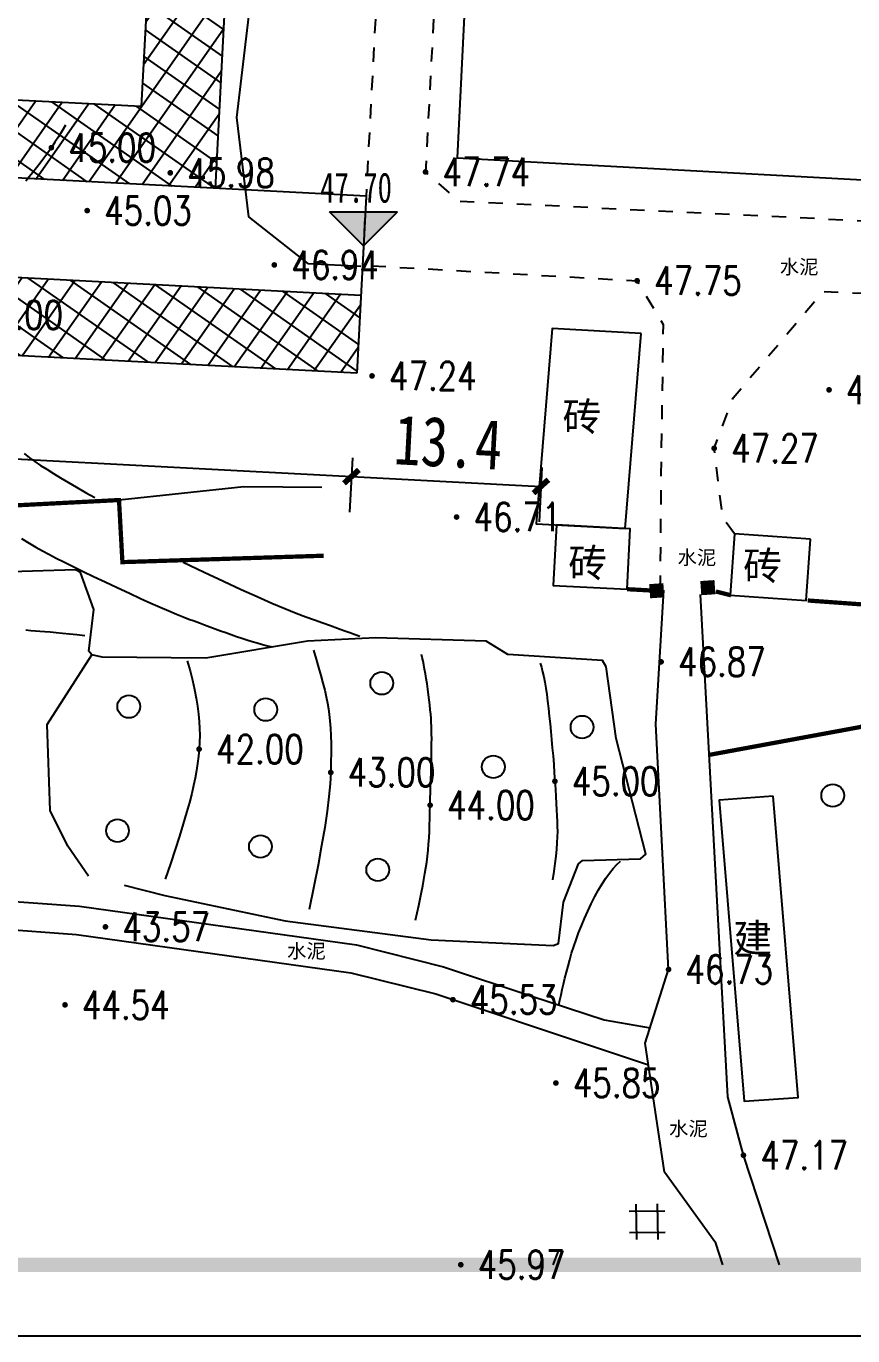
# Model space of a CAD drawing. Extents: x 39624947 to 39626627, y 3418539 to 3418836.
# Drawn here: x 39625522.4 to 39625580.7, y 3418539.2 to 3418631.4 of the extents above; entities that cross this region are included whole.
import ezdxf
from ezdxf.enums import TextEntityAlignment as Align

# ---------------------------------------------------------------- set-up
doc = ezdxf.new("R2010")
doc.units = 0
for name, pattern in [('DOTE', [2.42, 2, -0.2, 0.02, -0.2]), ('X3', [5, 4, -1]), ('X6', [2, 1, -1])]:
    doc.linetypes.add(name, pattern=pattern)
doc.layers.get('0').update_dxf_attribs({"linetype": 'CONTINUOUS'})
for name, color, linetype in [('11规划道路', 1, 'CONTINUOUS'), ('DIM_ELEV', 3, 'CONTINUOUS'), ('DLSS', 4, 'CONTINUOUS'), ('GCD', 7, 'CONTINUOUS'), ('JMD', 6, 'CONTINUOUS'), ('PUB_DIM', 3, 'CONTINUOUS'), ('PUB_TEXT', 7, 'CONTINUOUS'), ('PUB_TITLE', 4, 'CONTINUOUS'), ('PUB_WALL', 9, 'CONTINUOUS'), ('ZJ', 7, 'CONTINUOUS'), ('！用地红线', 1, 'CONTINUOUS')]:
    doc.layers.add(name, color=color, linetype=linetype)
doc.styles.add('-宋体', font='', dxfattribs={"width": 0.8})
doc.styles.add('-宋体_T3', font='', dxfattribs={"width": 0.8})
doc.styles.add('HZ', font='rs.shx', dxfattribs={"width": 0.8, "bigfont": 'hztxt.shx'})
doc.styles.add('等线体', font='simhei.ttf')
doc.styles.get('-宋体').set_extended_font_data('SimSun')
doc.styles.get('-宋体_T3').set_extended_font_data('SimSun')
doc.dimstyles.new('_TCH_ARCH_M_M&&1', dxfattribs={"dimtxt": 3.5, "dimasz": 1, "dimexe": 2.5, "dimexo": 3, "dimgap": 1, "dimtad": 1, "dimdec": 1, "dimzin": 0, "dimdsep": 46, "dimtxsty": '-宋体_T3', "dimblk": 'ARCHTICK', "dimcen": 0.09, "dimclrt": 7, "dimazin": 2, "dimtfac": 1, "dimtdec": 1, "dimtix": 1, "dimtmove": 2, "dimatfit": 3, "dimfxl": 0, "dimtolj": 1, "dimtzin": 0, "dimarcsym": 0})
pattern_1 = [(55, (1608.1375, 7.7759), (-1.30040387031, 0.91055259271), []), (145, (1608.1375, 7.7759), (-0.91055259271, -1.30040387031), [])]

# ---------------------------------------------------------------- blocks, each defined once
blk = doc.blocks.new('GC002')
at = {"const_width": 1}
blk.add_lwpolyline([(-0.5, 0), (0.5, 0)], dxfattribs=at)
blk = doc.blocks.new('123')
at = {"layer": 'DIM_ELEV'}
for p, q in [((478879.99, 3404435.41), (478876.99, 3404438.41)), ((478876.99, 3404438.41), (478882.99, 3404438.41)), ((478879.99, 3404435.41), (478882.99, 3404438.41))]:
    blk.add_line(p, q, dxfattribs=at)
blk = doc.blocks.new('56')
at = {"layer": 'DIM_ELEV', "linetype": 'Continuous'}
blk.add_hatch(color=256, dxfattribs=at).paths.add_polyline_path([(507119.028, 3421215.74), (507121.428, 3421213.34), (507123.828, 3421215.74)])
at = {"layer": 'DIM_ELEV', "linetype": 'Continuous', "xscale": 0.8, "yscale": 0.8, "zscale": 0.8}
blk.add_blockref('123', (124017.432, 697665.01), dxfattribs=at)
blk = doc.blocks.new('GC200')
at = {"linetype": 'Continuous', "const_width": 0.2, "flags": 128}
blk.add_lwpolyline([(-0.1, 0, 1), (0.1, 0, 1)], format="xyb", close=True, dxfattribs=at)
blk = doc.blocks.new('GC146')
for p, q in [((-0.75, -1.25), (-0.75, 1.25)), ((0.75, -1.25), (0.75, 1.25)), ((-1.25, 0.75), (1.25, 0.75)), ((-1.25, -0.75), (1.25, -0.75))]:
    blk.add_line(p, q)
blk = doc.blocks.new('GC122')
blk.add_circle((0, 0), 0.8)
blk = doc.blocks.new('111133333777777')
at = {"layer": 'PUB_WALL', "color": 252, "ltscale": 0.01}
for points in [[(39623301.513, 3418616.701), (39623301.266, 3418616.285), (39623301.016, 3418615.881), (39623300.763, 3418615.488), (39623300.508, 3418615.105), (39623300.25, 3418614.735), (39623299.989, 3418614.375), (39623299.725, 3418614.026), (39623299.458, 3418613.689), (39623299.196, 3418613.364), (39623298.945, 3418613.054), (39623298.704, 3418612.758)], [(39623298.593, 3418593.583), (39623298.963, 3418593.28), (39623299.342, 3418593.007), (39623299.744, 3418592.741), (39623300.182, 3418592.461), (39623300.655, 3418592.166), (39623301.165, 3418591.856), (39623301.71, 3418591.532), (39623302.292, 3418591.194), (39623302.91, 3418590.84), (39623303.563, 3418590.473)], [(39623302.861, 3418580.735), (39623302.306, 3418580.796), (39623301.786, 3418580.852), (39623301.3, 3418580.903), (39623300.849, 3418580.948), (39623300.431, 3418580.987), (39623300.048, 3418581.021), (39623299.699, 3418581.05), (39623299.385, 3418581.073), (39623299.066, 3418581.098), (39623298.705, 3418581.135)], [(39623319.571, 3418591.182), (39623314.075, 3418591.227), (39623305.278, 3418590.296)], [(39623298.405, 3418587.586), (39623298.935, 3418587.269), (39623299.426, 3418586.985), (39623299.876, 3418586.732), (39623300.336, 3418586.485), (39623300.852, 3418586.215), (39623301.426, 3418585.923), (39623302.056, 3418585.609), (39623302.744, 3418585.273), (39623303.489, 3418584.915), (39623304.291, 3418584.535), (39623305.151, 3418584.132), (39623306.007, 3418583.736), (39623306.798, 3418583.373), (39623307.525, 3418583.046), (39623308.188, 3418582.752), (39623308.786, 3418582.493), (39623309.32, 3418582.268), (39623309.789, 3418582.077), (39623310.194, 3418581.92), (39623310.567, 3418581.782), (39623310.94, 3418581.643), (39623311.313, 3418581.506), (39623311.687, 3418581.37), (39623312.06, 3418581.234), (39623312.434, 3418581.099), (39623312.808, 3418580.965), (39623313.182, 3418580.831), (39623313.555, 3418580.701), (39623313.925, 3418580.577), (39623314.292, 3418580.458), (39623314.657, 3418580.346), (39623315.019, 3418580.239), (39623315.379, 3418580.137), (39623315.736, 3418580.042), (39623316.09, 3418579.952)], [(39623309.797, 3418585.916), (39623311.271, 3418585.217), (39623312.632, 3418584.58), (39623313.881, 3418584.006), (39623315.018, 3418583.495), (39623316.044, 3418583.047), (39623316.957, 3418582.661), (39623317.758, 3418582.339), (39623318.448, 3418582.079), (39623319.061, 3418581.857), (39623319.636, 3418581.65), (39623320.17, 3418581.457), (39623320.665, 3418581.278), (39623321.12, 3418581.114), (39623321.536, 3418580.964), (39623321.912, 3418580.828), (39623322.248, 3418580.707)], [(39623310.085, 3418578.971), (39623310.28, 3418578.274), (39623310.451, 3418577.605), (39623310.597, 3418576.967), (39623310.718, 3418576.357), (39623310.815, 3418575.778), (39623310.888, 3418575.227), (39623310.936, 3418574.706), (39623310.96, 3418574.215), (39623310.963, 3418573.735), (39623310.95, 3418573.249), (39623310.921, 3418572.757), (39623310.876, 3418572.259), (39623310.815, 3418571.754), (39623310.738, 3418571.244), (39623310.645, 3418570.727), (39623310.536, 3418570.204), (39623310.402, 3418569.641), (39623310.235, 3418569.003), (39623310.035, 3418568.29), (39623309.802, 3418567.502), (39623309.536, 3418566.639), (39623309.237, 3418565.702), (39623308.905, 3418564.689), (39623308.539, 3418563.602)], [(39623318.978, 3418579.732), (39623319.171, 3418579.102), (39623319.346, 3418578.505), (39623319.505, 3418577.94), (39623319.646, 3418577.408), (39623319.77, 3418576.908), (39623319.876, 3418576.44), (39623319.965, 3418576.005), (39623320.037, 3418575.603), (39623320.095, 3418575.194), (39623320.142, 3418574.743), (39623320.179, 3418574.247), (39623320.204, 3418573.709), (39623320.219, 3418573.126), (39623320.223, 3418572.501), (39623320.216, 3418571.831), (39623320.199, 3418571.118), (39623320.155, 3418570.325), (39623320.068, 3418569.413), (39623319.94, 3418568.384), (39623319.77, 3418567.237), (39623319.557, 3418565.972), (39623319.302, 3418564.589), (39623319.005, 3418563.088), (39623318.666, 3418561.469)], [(39623326.165, 3418560.724), (39623326.285, 3418561.239), (39623326.397, 3418561.739), (39623326.501, 3418562.223), (39623326.597, 3418562.691), (39623326.685, 3418563.144), (39623326.766, 3418563.581), (39623326.838, 3418564.002), (39623326.902, 3418564.408), (39623326.959, 3418564.81), (39623327.01, 3418565.221), (39623327.055, 3418565.642), (39623327.093, 3418566.071), (39623327.125, 3418566.509), (39623327.15, 3418566.957), (39623327.169, 3418567.413), (39623327.182, 3418567.879), (39623327.192, 3418568.347), (39623327.203, 3418568.814), (39623327.214, 3418569.277), (39623327.226, 3418569.739), (39623327.238, 3418570.198), (39623327.251, 3418570.654), (39623327.264, 3418571.108), (39623327.278, 3418571.56), (39623327.29, 3418571.998), (39623327.3, 3418572.412), (39623327.307, 3418572.801), (39623327.31, 3418573.165), (39623327.311, 3418573.504), (39623327.309, 3418573.82), (39623327.304, 3418574.11), (39623327.296, 3418574.376), (39623327.283, 3418574.638), (39623327.265, 3418574.919), (39623327.241, 3418575.218), (39623327.212, 3418575.534), (39623327.177, 3418575.869), (39623327.136, 3418576.222), (39623327.089, 3418576.593), (39623327.037, 3418576.981), (39623326.982, 3418577.368), (39623326.926, 3418577.731), (39623326.871, 3418578.072), (39623326.815, 3418578.39), (39623326.759, 3418578.685), (39623326.703, 3418578.958), (39623326.646, 3418579.207), (39623326.59, 3418579.434)], [(39623334.957, 3418578.815), (39623335.044, 3418578.527), (39623335.127, 3418578.207), (39623335.206, 3418577.855), (39623335.281, 3418577.471), (39623335.353, 3418577.055), (39623335.42, 3418576.608), (39623335.484, 3418576.128), (39623335.544, 3418575.617), (39623335.602, 3418575.085), (39623335.657, 3418574.543), (39623335.711, 3418573.991), (39623335.763, 3418573.43), (39623335.813, 3418572.859), (39623335.861, 3418572.278), (39623335.908, 3418571.687), (39623335.953, 3418571.087), (39623335.995, 3418570.499), (39623336.032, 3418569.944), (39623336.065, 3418569.423), (39623336.094, 3418568.935), (39623336.118, 3418568.481), (39623336.138, 3418568.06), (39623336.153, 3418567.673), (39623336.164, 3418567.32), (39623336.166, 3418566.967), (39623336.156, 3418566.58), (39623336.133, 3418566.161), (39623336.097, 3418565.708), (39623336.049, 3418565.222), (39623335.987, 3418564.704), (39623335.914, 3418564.152), (39623335.827, 3418563.566)], [(39623336.278, 3418554.747), (39623336.347, 3418555.093), (39623336.425, 3418555.454), (39623336.509, 3418555.83), (39623336.6, 3418556.221), (39623336.699, 3418556.626), (39623336.805, 3418557.047), (39623336.918, 3418557.482), (39623337.038, 3418557.932), (39623337.17, 3418558.393), (39623337.319, 3418558.864), (39623337.484, 3418559.343), (39623337.665, 3418559.831), (39623337.863, 3418560.328), (39623338.078, 3418560.833), (39623338.309, 3418561.347), (39623338.556, 3418561.871), (39623338.812, 3418562.379), (39623339.068, 3418562.85), (39623339.325, 3418563.283), (39623339.583, 3418563.678), (39623339.84, 3418564.035), (39623340.098, 3418564.354), (39623340.357, 3418564.636), (39623340.616, 3418564.879)], [(39623335.878, 3418536.453), (39623336.275, 3418537.478)]]:
    blk.add_lwpolyline(points, dxfattribs=at)
at = {"layer": 'PUB_WALL', "color": 252, "ltscale": 0.01, "elevation": 51.487}
for points in [[(39623305.641, 3418563.187), (39623308.506, 3418562.464), (39623316.994, 3418560.679), (39623327.269, 3418559.333), (39623335.872, 3418558.945), (39623336.251, 3418559.077), (39623336.604, 3418561.974), (39623337.658, 3418564.683), (39623337.931, 3418564.908), (39623342.016, 3418565.047), (39623342.411, 3418565.368), (39623340.322, 3418573.516), (39623339.601, 3418578.547), (39623339.358, 3418578.991), (39623332.675, 3418579.415), (39623331.152, 3418580.369), (39623323.379, 3418580.604), (39623318.571, 3418580.353), (39623311.403, 3418579.168), (39623304.084, 3418579.243), (39623303.357, 3418579.407), (39623303.157, 3418579.65), (39623303.5, 3418582.602), (39623302.574, 3418585.196), (39623302.217, 3418585.387), (39623293.088, 3418585.105)], [(39623303.129, 3418563.821), (39623301.677, 3418565.926), (39623300.421, 3418568.447), (39623300.219, 3418574.487), (39623303.357, 3418579.407)]]:
    blk.add_lwpolyline(points, dxfattribs=at)
at = {"layer": 'GCD', "linetype": 'Continuous'}
ref = blk.add_blockref('GC200', (39623341.791, 3418605.735, 47.75), dxfattribs=at)
ref.add_attrib('height', '47.75', dxfattribs={"linetype": 'Continuous', "height": 2, "style": 'HZ', "width": 0.8}).set_placement((39623342.991, 3418605.735, 47.75), align=Align.MIDDLE_LEFT)
ref = blk.add_blockref('GC200', (39623355.314, 3418598.055, 47.69), dxfattribs=at)
ref.add_attrib('height', '47.69', dxfattribs={"linetype": 'Continuous', "height": 2, "style": 'HZ', "width": 0.8}).set_placement((39623356.514, 3418598.055, 47.69), align=Align.MIDDLE_LEFT)
at = {"layer": 'PUB_WALL', "color": 252, "ltscale": 0.01}
ref = blk.add_blockref('GC200', (39623300.508, 3418615.105, 45), dxfattribs=at)
ref.add_attrib('height', '45.00', dxfattribs={"layer": 'GCD', "color": 252, "linetype": 'Continuous', "height": 2, "style": 'HZ', "width": 0.8}).set_placement((39623301.708, 3418615.105, 45), align=Align.MIDDLE_LEFT)
ref = blk.add_blockref('GC200', (39623308.892, 3418613.334, 45.98), dxfattribs=at)
ref.add_attrib('height', '45.98', dxfattribs={"layer": 'GCD', "color": 252, "linetype": 'Continuous', "height": 2, "style": 'HZ', "width": 0.8}).set_placement((39623310.092, 3418613.334, 45.98), align=Align.MIDDLE_LEFT)
ref = blk.add_blockref('GC200', (39623326.878, 3418613.397, 47.744), dxfattribs=at)
ref.add_attrib('height', '47.74', dxfattribs={"layer": 'GCD', "color": 252, "linetype": 'Continuous', "height": 2, "style": 'HZ', "width": 0.8}).set_placement((39623328.078, 3418613.397, 47.744), align=Align.MIDDLE_LEFT)
ref = blk.add_blockref('GC200', (39623303.036, 3418610.674, 45.031), dxfattribs=at)
ref.add_attrib('height', '45.03', dxfattribs={"layer": 'GCD', "color": 252, "linetype": 'Continuous', "height": 2, "style": 'HZ', "width": 0.8}).set_placement((39623304.236, 3418610.674, 45.031), align=Align.MIDDLE_LEFT)
ref = blk.add_blockref('GC200', (39623316.222, 3418606.848, 46.937), dxfattribs=at)
ref.add_attrib('height', '46.94', dxfattribs={"layer": 'GCD', "color": 252, "linetype": 'Continuous', "height": 2, "style": 'HZ', "width": 0.8}).set_placement((39623317.422, 3418606.848, 46.937), align=Align.MIDDLE_LEFT)
ref = blk.add_blockref('GC200', (39623293.959, 3418603.333, 45), dxfattribs=at)
ref.add_attrib('height', '45.00', dxfattribs={"layer": 'GCD', "color": 252, "linetype": 'Continuous', "height": 2, "style": 'HZ', "width": 0.8}).set_placement((39623295.159, 3418603.333, 45), align=Align.MIDDLE_LEFT)
ref = blk.add_blockref('GC200', (39623323.108, 3418599.035, 47.235), dxfattribs=at)
ref.add_attrib('height', '47.24', dxfattribs={"layer": 'GCD', "color": 252, "linetype": 'Continuous', "height": 2, "style": 'HZ', "width": 0.8}).set_placement((39623324.308, 3418599.035, 47.235), align=Align.MIDDLE_LEFT)
ref = blk.add_blockref('GC200', (39623347.22, 3418593.94, 47.273), dxfattribs=at)
ref.add_attrib('height', '47.27', dxfattribs={"layer": 'GCD', "linetype": 'Continuous', "height": 2, "style": 'HZ', "width": 0.8}).set_placement((39623348.42, 3418593.94, 47.273), align=Align.MIDDLE_LEFT)
ref = blk.add_blockref('GC200', (39623329.069, 3418589.102, 46.714), dxfattribs=at)
ref.add_attrib('height', '46.71', dxfattribs={"layer": 'GCD', "color": 252, "linetype": 'Continuous', "height": 2, "style": 'HZ', "width": 0.8}).set_placement((39623330.269, 3418589.102, 46.714), align=Align.MIDDLE_LEFT)
ref = blk.add_blockref('GC200', (39623343.478, 3418578.906, 46.866), dxfattribs=at)
ref.add_attrib('height', '46.87', dxfattribs={"layer": 'GCD', "color": 252, "linetype": 'Continuous', "height": 2, "style": 'HZ', "width": 0.8}).set_placement((39623344.678, 3418578.906, 46.866), align=Align.MIDDLE_LEFT)
for p in [(39623323.793, 3418577.396), (39623305.966, 3418575.758), (39623315.614, 3418575.547), (39623337.909, 3418574.311), (39623331.655, 3418571.513), (39623355.574, 3418569.497, 51.487), (39623305.171, 3418567.018), (39623315.243, 3418565.905), (39623323.512, 3418564.263)]:
    blk.add_blockref('GC122', p, dxfattribs=at)
ref = blk.add_blockref('GC200', (39623310.921, 3418572.757, 42), dxfattribs=at)
ref.add_attrib('height', '42.00', dxfattribs={"layer": 'GCD', "color": 252, "linetype": 'Continuous', "height": 2, "style": 'HZ', "width": 0.8}).set_placement((39623312.121, 3418572.757, 42), align=Align.MIDDLE_LEFT)
ref = blk.add_blockref('GC200', (39623320.199, 3418571.118, 43), dxfattribs=at)
ref.add_attrib('height', '43.00', dxfattribs={"layer": 'GCD', "color": 252, "linetype": 'Continuous', "height": 2, "style": 'HZ', "width": 0.8}).set_placement((39623321.399, 3418571.118, 43), align=Align.MIDDLE_LEFT)
ref = blk.add_blockref('GC200', (39623335.995, 3418570.499, 45), dxfattribs=at)
ref.add_attrib('height', '45.00', dxfattribs={"layer": 'GCD', "color": 252, "linetype": 'Continuous', "height": 2, "style": 'HZ', "width": 0.8}).set_placement((39623337.195, 3418570.499, 45), align=Align.MIDDLE_LEFT)
ref = blk.add_blockref('GC200', (39623327.203, 3418568.814, 44), dxfattribs=at)
ref.add_attrib('height', '44.00', dxfattribs={"layer": 'GCD', "color": 252, "linetype": 'Continuous', "height": 2, "style": 'HZ', "width": 0.8}).set_placement((39623328.403, 3418568.814, 44), align=Align.MIDDLE_LEFT)
ref = blk.add_blockref('GC200', (39623304.322, 3418560.247, 43.567), dxfattribs=at)
ref.add_attrib('height', '43.57', dxfattribs={"layer": 'GCD', "color": 252, "linetype": 'Continuous', "height": 2, "style": 'HZ', "width": 0.8}).set_placement((39623305.522, 3418560.247, 43.567), align=Align.MIDDLE_LEFT)
ref = blk.add_blockref('GC200', (39623344.003, 3418557.246, 46.728), dxfattribs=at)
ref.add_attrib('height', '46.73', dxfattribs={"layer": 'GCD', "color": 252, "linetype": 'Continuous', "height": 2, "style": 'HZ', "width": 0.8}).set_placement((39623345.203, 3418557.246, 46.728), align=Align.MIDDLE_LEFT)
ref = blk.add_blockref('GC200', (39623328.809, 3418555.118, 45.53), dxfattribs=at)
ref.add_attrib('height', '45.53', dxfattribs={"layer": 'GCD', "color": 252, "linetype": 'Continuous', "height": 2, "style": 'HZ', "width": 0.8}).set_placement((39623330.009, 3418555.118, 45.53), align=Align.MIDDLE_LEFT)
ref = blk.add_blockref('GC200', (39623301.472, 3418554.752, 44.544), dxfattribs=at)
ref.add_attrib('height', '44.54', dxfattribs={"layer": 'GCD', "color": 252, "linetype": 'Continuous', "height": 2, "style": 'HZ', "width": 0.8}).set_placement((39623302.672, 3418554.752, 44.544), align=Align.MIDDLE_LEFT)
ref = blk.add_blockref('GC200', (39623336.065, 3418549.252, 45.848), dxfattribs=at)
ref.add_attrib('height', '45.85', dxfattribs={"layer": 'GCD', "color": 252, "linetype": 'Continuous', "height": 2, "style": 'HZ', "width": 0.8}).set_placement((39623337.265, 3418549.252, 45.848), align=Align.MIDDLE_LEFT)
ref = blk.add_blockref('GC200', (39623349.279, 3418544.164, 47.171), dxfattribs=at)
ref.add_attrib('height', '47.17', dxfattribs={"layer": 'GCD', "color": 252, "linetype": 'Continuous', "height": 2, "style": 'HZ', "width": 0.8}).set_placement((39623350.479, 3418544.164, 47.171), align=Align.MIDDLE_LEFT)
at = {"layer": 'PUB_WALL', "color": 252, "ltscale": 0.01, "rotation": 0.6970054983145647}
blk.add_blockref('GC146', (39623342.498, 3418539.485, 145.617), dxfattribs=at)
at = {"layer": 'PUB_WALL', "color": 252, "ltscale": 0.01}
ref = blk.add_blockref('GC200', (39623329.36, 3418536.459, 45.974), dxfattribs=at)
ref.add_attrib('height', '45.97', dxfattribs={"layer": 'GCD', "color": 252, "linetype": 'Continuous', "height": 2, "style": 'HZ', "width": 0.8}).set_placement((39623330.56, 3418536.459, 45.974), align=Align.MIDDLE_LEFT)
blk = doc.blocks.new('_ArchTick')
at = {"color": 0, "linetype": 'ByBlock', "const_width": 0.4}
blk.add_lwpolyline([(-0.5, -0.5), (0.5, 0.5)], dxfattribs=at)

msp = doc.modelspace()

# ---------------------------------------------------------------- hatches: boundary and pattern name
at = {"layer": '！用地红线', "linetype": 'DOTE'}
h = msp.add_hatch(dxfattribs=at)
h.set_pattern_fill('ANSI37', color=54, angle=10, style=0)
h.set_pattern_definition(pattern_1)
h.paths.add_polyline_path([(39625540.837, 3418717.464), (39625461.445, 3418721.606), (39625461.159, 3418716.113), (39625535.058, 3418712.258), (39625530.546, 3418625.775), (39625474.622, 3418628.693), (39625474.336, 3418623.222), (39625535.753, 3418620.018)])
h.paths.add_polyline_path([(39625510.686, 3418622.091), (39625510.891, 3418626.036), (39625508.644, 3418626.153), (39625508.439, 3418622.208)], flags=24)
h.paths.add_polyline_path([(39625490.915, 3418714.316), (39625500.667, 3418714.316), (39625500.667, 3418718.996), (39625490.915, 3418718.996)], flags=25)
h.paths.add_polyline_path([(39625533.061, 3418648.467), (39625537.352, 3418648.467), (39625537.352, 3418653.147), (39625533.061, 3418653.147)], flags=24)
h.paths.add_polyline_path([(39625534.675, 3418679.267), (39625538.952, 3418679.267), (39625538.952, 3418683.907), (39625534.675, 3418683.907)], flags=24)
h.paths.add_polyline_path([(39625497.989, 3418621.578), (39625506.376, 3418621.578), (39625506.376, 3418626.258), (39625497.989, 3418626.258)], flags=25)
h = msp.add_hatch(dxfattribs=at)
h.set_pattern_fill('ANSI37', color=54, angle=10, style=0)
h.set_pattern_definition(pattern_1)
h.paths.add_polyline_path([(39625473.972, 3418616.232), (39625473.686, 3418610.761), (39625545.735, 3418607.002), (39625546.02, 3418612.473)])
h.paths.add_polyline_path([(39625510.035, 3418609.63), (39625510.241, 3418613.574), (39625507.994, 3418613.692), (39625507.788, 3418609.747)], flags=24)
h.paths.add_polyline_path([(39625497.444, 3418609.627), (39625505.831, 3418609.627), (39625505.831, 3418614.307), (39625497.444, 3418614.307)], flags=24)

# ---------------------------------------------------------------- linework, layer by layer
at = {"linetype": 'Continuous'}
for p, q in [((39625540.837, 3418717.464), (39625535.753, 3418620.018)), ((39625535.058, 3418712.258), (39625530.546, 3418625.775)), ((39625530.546, 3418625.775), (39625474.622, 3418628.693)), ((39625546.385, 3418619.463), (39625474.336, 3418623.222)), ((39625546.385, 3418619.463), (39625545.735, 3418607.002)), ((39625546.02, 3418612.473), (39625473.972, 3418616.232)), ((39625545.735, 3418607.002), (39625473.686, 3418610.761))]:
    msp.add_line(p, q, dxfattribs=at)
at = {"layer": 'DLSS', "linetype": 'Continuous'}
for p, q in [((39625566.809, 3418582.299, 51.487), (39625567.371, 3418591.724, 51.487)), ((39625571.874, 3418556.057, 53.092), (39625569.964, 3418591.413, 53.092)), ((39625567.701, 3418565.022, 51.487), (39625566.809, 3418582.299, 51.487)), ((39625510.251, 3418570.645, 51.487), (39625526.196, 3418569.479, 51.487)), ((39625526.196, 3418569.479, 51.487), (39625545.703, 3418566.758, 51.487)), ((39625509.915, 3418568.664, 51.487), (39625525.985, 3418567.489, 51.487)), ((39625525.985, 3418567.489, 51.487), (39625545.32, 3418564.792, 51.487)), ((39625545.703, 3418566.758, 51.487), (39625551.851, 3418565.219, 51.487)), ((39625551.851, 3418565.219, 51.487), (39625558.078, 3418563.152, 51.487)), ((39625566.059, 3418559.822, 51.487), (39625567.701, 3418565.022, 51.487)), ((39625545.32, 3418564.792, 51.487), (39625551.292, 3418563.297, 51.487)), ((39625551.292, 3418563.297, 51.487), (39625562.56, 3418559.558, 51.487)), ((39625558.078, 3418563.152, 51.487), (39625563.162, 3418561.465, 51.487)), ((39625563.162, 3418561.465, 51.487), (39625566.402, 3418560.909, 51.487)), ((39625562.56, 3418559.558, 51.487), (39625566.287, 3418558.306, 51.487)), ((39625567.422, 3418550.746, 51.487), (39625566.059, 3418559.822, 51.487)), ((39625572.977, 3418551.94, 53.092), (39625571.874, 3418556.057, 53.092)), ((39625575.512, 3418544.229, 53.092), (39625572.977, 3418551.94, 53.092)), ((39625571.027, 3418545.742, 51.487), (39625567.422, 3418550.746, 51.487)), ((39625571.522, 3418544.229, 51.487), (39625571.027, 3418545.742, 51.487))]:
    msp.add_line(p, q, dxfattribs=at)
at = {"layer": 'DLSS', "linetype": 'X3', "const_width": 0.3, "elevation": 53.092, "flags": 128}
msp.add_lwpolyline([(39625570.573, 3418580.132), (39625581.225, 3418582.095), (39625587.478, 3418585.136), (39625593.36, 3418589.902), (39625597.101, 3418594.612), (39625605.507, 3418608.2), (39625609.16, 3418618.92), (39625611.529, 3418626.061), (39625614.636, 3418640.624), (39625615.319, 3418645.811), (39625615.529, 3418649.206), (39625615.903, 3418658.992), (39625616.461, 3418663.606), (39625618.311, 3418678.92), (39625619.737, 3418684.684), (39625621.346, 3418689.215), (39625622.67, 3418696.817), (39625623.333, 3418704.855), (39625623.017, 3418710.462), (39625623.206, 3418718.632), (39625623.028, 3418722.319), (39625621.105, 3418729.485), (39625618.236, 3418732.364), (39625616.787, 3418734.519), (39625615.358, 3418742.266), (39625614.753, 3418743.998), (39625612.096, 3418747.552), (39625602.04, 3418760.138), (39625597.042, 3418768.126), (39625591.327, 3418775.982), (39625584.327, 3418782.361), (39625576.688, 3418790.862), (39625570.917, 3418792.791), (39625565.962, 3418795.079), (39625562.839, 3418796.968), (39625559.849, 3418800.309), (39625551.004, 3418817.744), (39625549.184, 3418818.665), (39625537.926, 3418819.847)], dxfattribs=at)
at = {"layer": 'DLSS', "color": 253, "linetype": 'Continuous', "elevation": 47.653}
msp.add_lwpolyline([(39625546.026, 3418614.526), (39625542.332, 3418614.695), (39625538.112, 3418618.018), (39625537.288, 3418625.005), (39625542.411, 3418668.281), (39625544.353, 3418721.469), (39625554.304, 3418721.382)], dxfattribs=at)
at = {"layer": 'DLSS', "linetype": 'X6', "elevation": 51.487, "flags": 128}
msp.add_lwpolyline([(39625572.347, 3418595.689), (39625571.514, 3418596.852), (39625570.918, 3418601.716), (39625572.261, 3418605.279), (39625578.584, 3418612.75), (39625590.705, 3418612.277), (39625596.154, 3418719.515), (39625574.134, 3418720.48), (39625554.304, 3418721.382), (39625553.739, 3418713.978), (39625551.252, 3418711.702), (39625549.327, 3418675.313), (39625546.129, 3418614.604), (39625565.489, 3418613.511), (39625567.319, 3418610.425), (39625567.163, 3418599.922), (39625567.1, 3418591.693)], dxfattribs=at)
at = {"layer": 'DLSS', "linetype": 'X6', "flags": 128}
msp.add_lwpolyline([(39625590.822, 3418693.363), (39625590.809, 3418694.475), (39625554.5, 3418696.379), (39625550.576, 3418621.173), (39625552.87, 3418619.125), (39625584.112, 3418617.612), (39625586.854, 3418618.244), (39625590.822, 3418693.363)], dxfattribs=at)
at = {"layer": 'JMD', "linetype": 'Continuous', "flags": 128}
for points in [[(39625585.267, 3418620.413), (39625588.886, 3418693.594), (39625556.427, 3418695.339), (39625552.808, 3418622.158)], [(39625565.779, 3418609.788), (39625559.504, 3418610.152), (39625558.373, 3418596.393), (39625564.65, 3418596.06)], [(39625575.063, 3418577.215), (39625571.266, 3418576.941), (39625573.028, 3418555.745), (39625576.825, 3418556.019)]]:
    msp.add_lwpolyline(points, close=True, dxfattribs=at)
at = {"layer": 'JMD', "linetype": 'Continuous', "const_width": 0.3, "elevation": 51.487, "flags": 128}
for points in [[(39625577.509, 3418591.001), (39625585.716, 3418590.41), (39625586.494, 3418605.011)], [(39625500.854, 3418596.626), (39625528.975, 3418598.072), (39625529.215, 3418593.703), (39625543.399, 3418594.153)], [(39625564.775, 3418591.798), (39625566.772, 3418591.688)], [(39625572.111, 3418591.367), (39625571.035, 3418591.636)]]:
    msp.add_lwpolyline(points, dxfattribs=at)
at = {"layer": 'JMD', "linetype": 'Continuous', "elevation": 51.487, "flags": 128}
msp.add_lwpolyline([(39625559.802, 3418596.317), (39625559.582, 3418592.067), (39625564.775, 3418591.798), (39625564.775, 3418591.798), (39625564.995, 3418596.042), (39625559.802, 3418596.317)], dxfattribs=at)
msp.add_lwpolyline([(39625577.708, 3418595.318), (39625572.347, 3418595.689), (39625572.048, 3418591.371), (39625577.409, 3418591)], close=True, dxfattribs=at)
at = {"layer": 'PUB_TITLE'}
msp.add_lwpolyline([(39625366.862, 3418539.229), (39625786.862, 3418539.229), (39625786.862, 3418836.229), (39625366.862, 3418836.229)], close=True, dxfattribs=at)
at = {"layer": 'PUB_TITLE', "const_width": 1}
msp.add_lwpolyline([(39625371.862, 3418544.229), (39625781.862, 3418544.229), (39625781.862, 3418831.229), (39625371.862, 3418831.229)], close=True, dxfattribs=at)

# ---------------------------------------------------------------- block references
at = {"linetype": 'Continuous'}
msp.add_blockref('111133333777777', (2223.698, 7.776), dxfattribs=at)
at = {"layer": '11规划道路'}
msp.add_blockref('56', (39118424.775, -2597.372), dxfattribs=at)
at = {"layer": 'JMD', "linetype": 'Continuous'}
for p, rotation in [((39625566.872, 3418591.689, 98.596), 4.053670692261004), ((39625570.472, 3418591.906, 98.622), 184.053670692261)]:
    msp.add_blockref('GC002', p, dxfattribs=dict(at, rotation=rotation))

# ---------------------------------------------------------------- texts
at = {"layer": 'JMD', "linetype": 'Continuous', "style": '等线体'}
for s, p in [('砖', (39625562.961, 3418603.95)), ('砖', (39625563.366, 3418593.65, 43.487)), ('砖', (39625575.693, 3418593.452, -3.622)), ('建', (39625574.994, 3418567.242))]:
    msp.add_text(s, height=2, dxfattribs=at).set_placement(p, align=Align.MIDDLE_RIGHT)
at = {"layer": 'PUB_TEXT', "linetype": 'Continuous', "style": '-宋体', "width": 0.7}
msp.add_text('47.70', height=2.1266, dxfattribs=at).set_placement((39625543.149, 3418619.011))
at = {"layer": 'ZJ', "linetype": 'Continuous', "style": '等线体'}
for p in [(39625576.903, 3418614.506), (39625569.698, 3418594.048), (39625542.182, 3418566.339), (39625569.102, 3418553.83)]:
    msp.add_text('水泥', height=1, dxfattribs=at).set_placement(p, align=Align.MIDDLE)

# ---------------------------------------------------------------- dimensions: what is measured, and where the dimension line sits
at = {"layer": 'PUB_DIM', "linetype": 'Continuous'}
for p1, p2 in [((39625473.532, 3418607.809), (39625545.581, 3418604.049)), ((39625545.581, 3418604.049), (39625558.933, 3418603.353))]:
    msp.add_aligned_dim(p1=p1, p2=p2, distance=-4.328, dimstyle='_TCH_ARCH_M_M&&1', dxfattribs=at).render()

doc.saveas('drawing.dxf')
